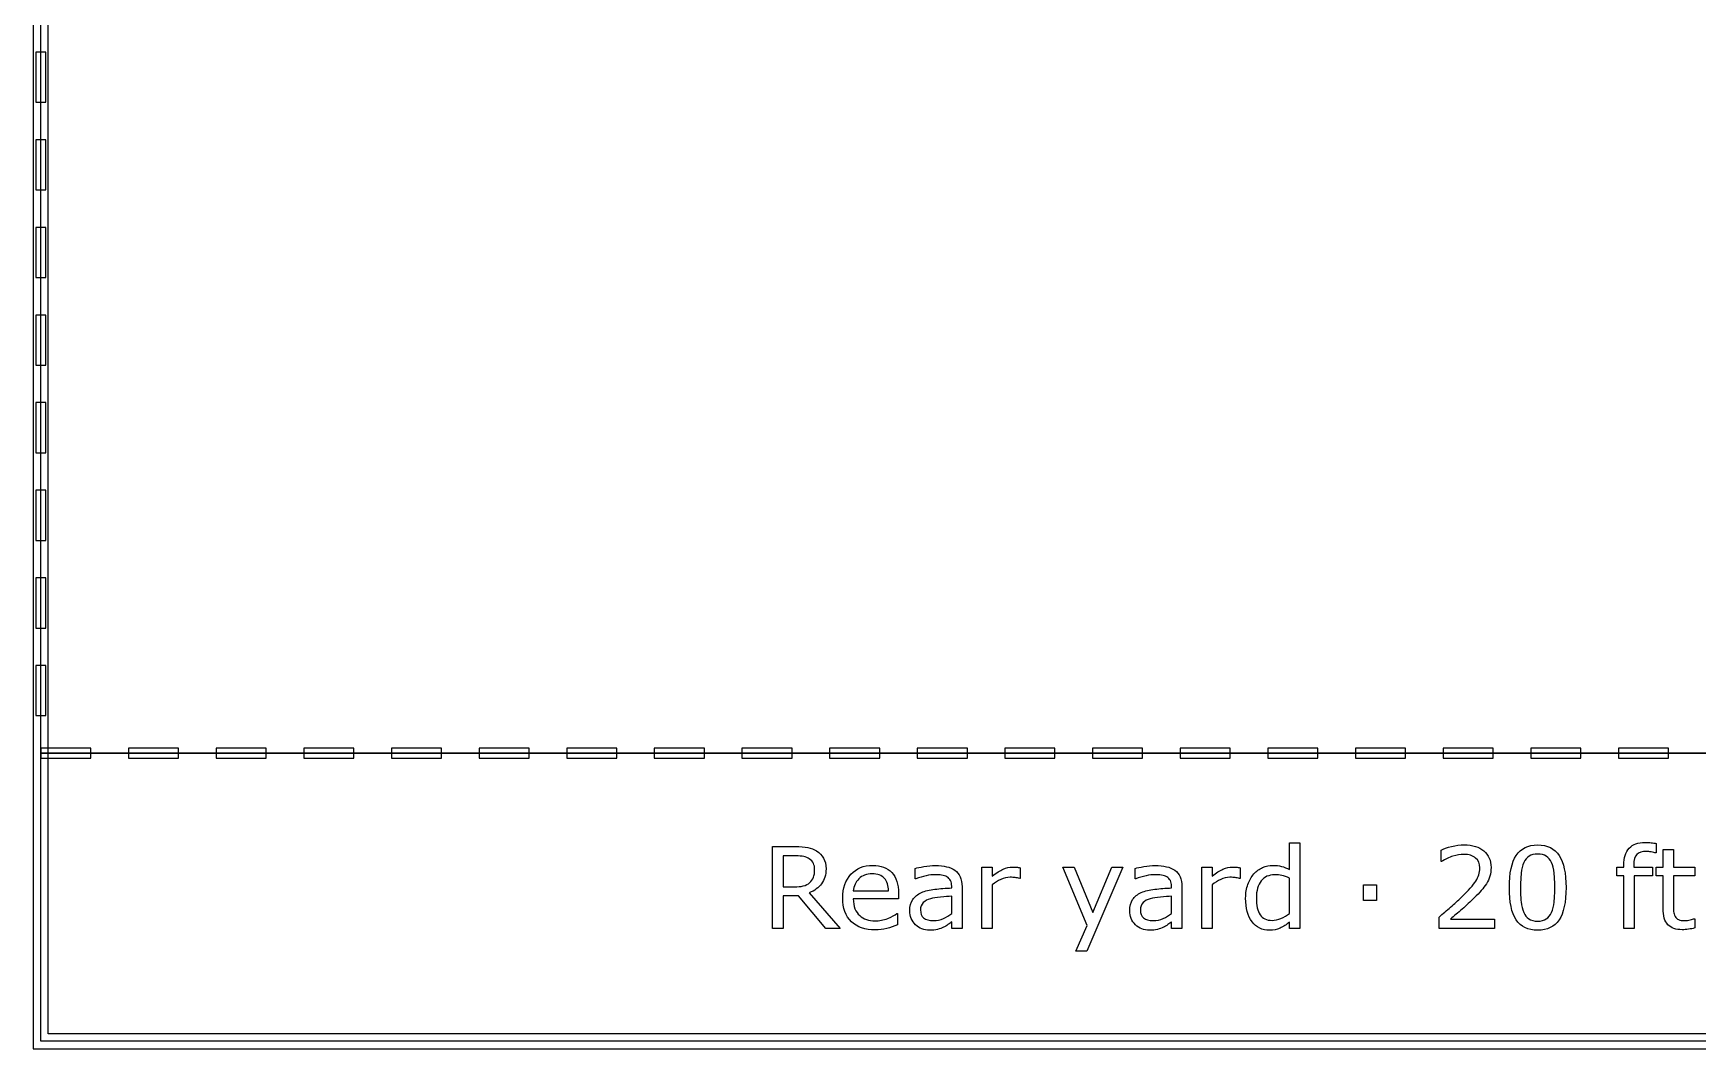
# Model space of a CAD drawing. Extents: x -13 to 750, y 12 to 2314.
# Drawn here: x 43.4 to 176.3, y 1266.3 to 1347.4 of the extents above; entities that cross this region are included whole.
import ezdxf

# ---------------------------------------------------------------- set-up
doc = ezdxf.new("R2010")
doc.units = 0
doc.layers.get('0').update_dxf_attribs({"linetype": 'CONTINUOUS'})

msp = doc.modelspace()

# ---------------------------------------------------------------- linework, layer by layer
at = {"color": 7}
for points in [[(43.400391, 1718.48961), (43.400391, 1266.2904), (268.59961, 1266.2904), (268.59961, 1718.48961)], [(44.599609, 1717.29039), (267.40039, 1717.29039), (267.40039, 1267.4896), (44.599609, 1267.4896)], [(44, 1433.89), (268, 1433.89), (268, 1289.89), (44, 1289.89)], [(43.599609, 1345.89), (43.599609, 1341.89), (44.400391, 1341.89), (44.400391, 1345.89)], [(43.599609, 1338.89), (43.599609, 1334.89), (44.400391, 1334.89), (44.400391, 1338.89)], [(43.599609, 1331.89), (43.599609, 1327.89), (44.400391, 1327.89), (44.400391, 1331.89)], [(43.599609, 1324.89), (43.599609, 1320.89), (44.400391, 1320.89), (44.400391, 1324.89)], [(43.599609, 1317.89), (43.599609, 1313.89), (44.400391, 1313.89), (44.400391, 1317.89)], [(43.599609, 1310.89), (43.599609, 1306.89), (44.400391, 1306.89), (44.400391, 1310.89)], [(43.599609, 1303.89), (43.599609, 1299.89), (44.400391, 1299.89), (44.400391, 1303.89)], [(43.599609, 1296.89), (43.599609, 1292.89), (44.400391, 1292.89), (44.400391, 1296.89)], [(44, 1290.2904), (44, 1289.4896), (48, 1289.4896), (48, 1290.2904)], [(44, 1289.89), (268, 1289.89), (268, 1266.89), (44, 1266.89)], [(51, 1290.2904), (51, 1289.4896), (55, 1289.4896), (55, 1290.2904)], [(58, 1290.2904), (58, 1289.4896), (62, 1289.4896), (62, 1290.2904)], [(65, 1290.2904), (65, 1289.4896), (69, 1289.4896), (69, 1290.2904)], [(72, 1290.2904), (72, 1289.4896), (76, 1289.4896), (76, 1290.2904)], [(79, 1290.2904), (79, 1289.4896), (83, 1289.4896), (83, 1290.2904)], [(86, 1290.2904), (86, 1289.4896), (90, 1289.4896), (90, 1290.2904)], [(93, 1290.2904), (93, 1289.4896), (97, 1289.4896), (97, 1290.2904)], [(100, 1290.2904), (100, 1289.4896), (104, 1289.4896), (104, 1290.2904)], [(107, 1290.2904), (107, 1289.4896), (111, 1289.4896), (111, 1290.2904)], [(114, 1290.2904), (114, 1289.4896), (118, 1289.4896), (118, 1290.2904)], [(121, 1290.2904), (121, 1289.4896), (125, 1289.4896), (125, 1290.2904)], [(128, 1290.2904), (128, 1289.4896), (132, 1289.4896), (132, 1290.2904)], [(135, 1290.2904), (135, 1289.4896), (139, 1289.4896), (139, 1290.2904)], [(142, 1290.2904), (142, 1289.4896), (146, 1289.4896), (146, 1290.2904)], [(149, 1290.2904), (149, 1289.4896), (153, 1289.4896), (153, 1290.2904)], [(156, 1290.2904), (156, 1289.4896), (160, 1289.4896), (160, 1290.2904)], [(163, 1290.2904), (163, 1289.4896), (167, 1289.4896), (167, 1290.2904)], [(170, 1290.2904), (170, 1289.4896), (174, 1289.4896), (174, 1290.2904)], [(105.80568, 1280.5921), (105.80568, 1280.5921)], [(130.41504, 1280.7987), (127.5498, 1274.0795), (126.6665, 1274.0795), (127.58057, 1276.1273), (125.625, 1280.7987), (126.52148, 1280.7987), (128.02881, 1277.16), (129.54932, 1280.7987)], [(150.68701, 1278.1356), (149.63672, 1278.1356), (149.63672, 1279.3793), (150.68701, 1279.3793)], [(165.81299, 1279.1639), (165.81299, 1279.1639)], [(164.65723, 1277.1688), (164.65723, 1277.1688)]]:
    msp.add_lwpolyline(points, close=True, dxfattribs=at)
for points in [[(107.84033, 1275.89), (106.71094, 1275.89), (104.52246, 1278.4916), (103.29639, 1278.4916), (103.29639, 1275.89), (102.42627, 1275.89), (102.42627, 1282.4335), (104.25879, 1282.4335)], [(104.32031, 1281.6867), (103.29639, 1281.6867), (103.29639, 1279.217), (104.17529, 1279.217)], [(143.72168, 1280.6004), (143.72168, 1282.7274), (144.54785, 1282.7274), (144.54785, 1275.89)], [(155.87695, 1281.2381), (155.83305, 1281.2381), (155.83305, 1282.161)], [(173.02441, 1281.9281), (172.98051, 1281.9281)], [(173.56494, 1277.4936), (173.56494, 1280.104), (173.00684, 1280.104), (173.00684, 1280.7983), (173.56494, 1280.7983), (173.56494, 1282.2089), (174.39111, 1282.2089), (174.39111, 1280.7983), (176.09619, 1280.7983), (176.09619, 1280.104), (174.39111, 1280.104), (174.39111, 1277.8671)], [(173.02445, 1282.6838), (173.02441, 1281.9281)], [(113.88281, 1279.8539), (113.83891, 1279.8539), (113.83891, 1280.6932)], [(119.99116, 1279.3754), (119.99116, 1275.89), (119.16499, 1275.89), (119.16499, 1280.7987), (119.99116, 1280.7987), (119.99116, 1280.0736)], [(122.22798, 1280.7457), (122.22803, 1279.8978)], [(131.44336, 1279.8539), (131.39936, 1279.8539), (131.39936, 1280.6932)], [(137.5518, 1279.3754), (137.5518, 1275.89), (136.72563, 1275.89), (136.72563, 1280.7987), (137.5518, 1280.7987), (137.5518, 1280.0736)], [(139.78861, 1280.7457), (139.78857, 1279.8978)], [(171.22709, 1280.9657), (171.22709, 1280.7987), (172.71684, 1280.7987), (172.71684, 1280.1044), (171.25346, 1280.1044), (171.25346, 1275.89), (170.42729, 1275.89), (170.42729, 1280.1044), (169.86918, 1280.1044), (169.86918, 1280.7987), (170.42729, 1280.7987), (170.42729, 1280.9613)], [(108.89063, 1278.8915), (111.70313, 1278.8915)], [(116.75244, 1279.1335), (116.75244, 1279.2609)], [(117.57426, 1279.2208), (117.57422, 1275.89)], [(122.22803, 1279.8978), (122.18403, 1279.8978)], [(134.31299, 1279.1335), (134.31299, 1279.2609)], [(135.13472, 1279.2208), (135.13477, 1275.89)], [(139.78857, 1279.8978), (139.74467, 1279.8978)], [(143.72168, 1277.0985), (143.72168, 1279.9154)], [(105.37939, 1278.7509), (107.84033, 1275.89)], [(112.50732, 1278.2587), (108.89063, 1278.2587)], [(112.50728, 1278.7069), (112.50732, 1278.2587)], [(116.75244, 1277.0985), (116.75244, 1278.4652)], [(134.31299, 1277.0985), (134.31299, 1278.4652)], [(112.3667, 1277.0897), (112.4106, 1277.0897), (112.4106, 1276.1888)], [(116.75244, 1277.0984), (116.75244, 1277.0985)], [(117.57422, 1275.89), (116.75244, 1275.89), (116.75244, 1276.4129)], [(134.31299, 1277.0984), (134.31299, 1277.0985)], [(135.13477, 1275.89), (134.31299, 1275.89), (134.31299, 1276.4129)], [(143.72168, 1277.0983), (143.72168, 1277.0985)], [(144.54785, 1275.89), (143.72168, 1275.89), (143.72168, 1276.4042)], [(160.1001, 1275.89), (155.67041, 1275.89), (155.67041, 1276.8085)], [(156.5801, 1276.6415), (160.10012, 1276.6415), (160.1001, 1275.89)], [(176.05227, 1276.6762), (176.09617, 1276.6762), (176.09619, 1275.9339)]]:
    msp.add_lwpolyline(points, dxfattribs=at)
for points in [[(104.25879, 1282.4335), (104.654297, 1282.4335), (104.983887, 1282.407167), (105.24756, 1282.3545)], [(104.93115, 1281.6337), (104.758303, 1281.669033), (104.55469, 1281.6867), (104.32031, 1281.6867)], [(105.37939, 1281.4579), (105.253417, 1281.542833), (105.104003, 1281.601433), (104.93115, 1281.6337)], [(105.24756, 1282.3545), (105.511233, 1282.3045), (105.748537, 1282.213667), (105.95947, 1282.082)], [(105.70459, 1281.0887), (105.640123, 1281.235233), (105.531723, 1281.3583), (105.37939, 1281.4579)], [(105.95947, 1282.082), (106.196777, 1281.9326), (106.381347, 1281.743633), (106.51318, 1281.5151)], [(106.51318, 1281.5151), (106.647947, 1281.2895), (106.71533, 1281.0024), (106.71533, 1280.6538)], [(155.83305, 1282.161), (156.041057, 1282.263533), (156.31791, 1282.357267), (156.66361, 1282.4422)], [(156.78662, 1281.6688), (156.476073, 1281.575067), (156.17285, 1281.4315), (155.87695, 1281.2381)], [(156.66361, 1282.4422), (157.012243, 1282.5272), (157.34916, 1282.5697), (157.67436, 1282.5697)], [(157.65234, 1281.8094), (157.38574, 1281.8094), (157.097167, 1281.762533), (156.78662, 1281.6688)], [(158.58838, 1281.5194), (158.36572, 1281.712733), (158.053707, 1281.8094), (157.65234, 1281.8094)], [(157.67436, 1282.5697), (158.345253, 1282.5697), (158.87113, 1282.4071), (159.25199, 1282.0819)], [(158.92676, 1280.724), (158.92676, 1281.0638), (158.813967, 1281.328933), (158.58838, 1281.5194)], [(159.25199, 1282.0819), (159.63285, 1281.759633), (159.82328, 1281.321633), (159.82328, 1280.7679)], [(161.28662, 1279.1551), (161.28662, 1280.318233), (161.469727, 1281.176633), (161.83594, 1281.7303)], [(161.83594, 1281.7303), (162.202147, 1282.286967), (162.773433, 1282.5653), (163.5498, 1282.5653)], [(162.86426, 1281.6688), (162.685547, 1281.554533), (162.543457, 1281.3817), (162.43799, 1281.1503)], [(163.5498, 1281.8402), (163.274413, 1281.8402), (163.0459, 1281.783067), (162.86426, 1281.6688)], [(163.5498, 1282.5653), (164.33496, 1282.5653), (164.907717, 1282.282567), (165.26807, 1281.7171)], [(164.23096, 1281.6688), (164.05518, 1281.783067), (163.828127, 1281.8402), (163.5498, 1281.8402)], [(164.65283, 1281.159), (164.55029, 1281.3846), (164.409667, 1281.554533), (164.23096, 1281.6688)], [(165.26807, 1281.7171), (165.63135, 1281.154633), (165.81299, 1280.303567), (165.81299, 1279.1639)], [(170.42729, 1280.9613), (170.42729, 1281.5443), (170.572307, 1281.991067), (170.86234, 1282.3016)], [(170.86234, 1282.3016), (171.15238, 1282.615067), (171.571327, 1282.7718), (172.11918, 1282.7718)], [(171.4644, 1281.8138), (171.306193, 1281.658533), (171.22709, 1281.375833), (171.22709, 1280.9657)], [(172.23783, 1282.0511), (171.883337, 1282.0511), (171.625527, 1281.972), (171.4644, 1281.8138)], [(172.11918, 1282.7718), (172.303753, 1282.7718), (172.46928, 1282.763133), (172.61576, 1282.7458)], [(172.62455, 1282.0071), (172.47807, 1282.036433), (172.349163, 1282.0511), (172.23783, 1282.0511)], [(172.61576, 1282.7458), (172.765173, 1282.728467), (172.901403, 1282.7078), (173.02445, 1282.6838)], [(172.98051, 1281.9281), (172.88969, 1281.954767), (172.771037, 1281.9811), (172.62455, 1282.0071)], [(105.80566, 1280.5921), (105.80566, 1280.779633), (105.77197, 1280.945167), (105.70459, 1281.0887)], [(105.70898, 1279.9813), (105.773447, 1280.142433), (105.80568, 1280.346033), (105.80568, 1280.5921)], [(106.71533, 1280.6538), (106.71533, 1280.182133), (106.59668, 1279.7866), (106.35938, 1279.4672)], [(108.05123, 1278.3158), (108.05123, 1279.118533), (108.26949, 1279.755733), (108.70601, 1280.2274)], [(108.70601, 1280.2274), (109.145463, 1280.699067), (109.722613, 1280.9349), (110.43746, 1280.9349)], [(110.39355, 1280.2538), (109.95117, 1280.2538), (109.598143, 1280.123433), (109.33447, 1279.8627)], [(111.37354, 1279.8978), (111.159667, 1280.135133), (110.833003, 1280.2538), (110.39355, 1280.2538)], [(110.43746, 1280.9349), (111.099567, 1280.9349), (111.609333, 1280.741533), (111.96676, 1280.3548)], [(111.96676, 1280.3548), (112.327107, 1279.968133), (112.50728, 1279.418833), (112.50728, 1278.7069)], [(113.83891, 1280.6932), (114.000043, 1280.7372), (114.232953, 1280.785533), (114.53764, 1280.8382)], [(114.53764, 1280.8382), (114.842327, 1280.890867), (115.14262, 1280.9172), (115.43852, 1280.9172)], [(115.43408, 1280.188), (115.217287, 1280.188), (114.975587, 1280.158667), (114.70898, 1280.1)], [(115.94824, 1280.153), (115.78418, 1280.176333), (115.612793, 1280.188), (115.43408, 1280.188)], [(115.43852, 1280.9172), (115.78422, 1280.9172), (116.084513, 1280.887867), (116.3394, 1280.8292)], [(116.37012, 1280.0168), (116.252933, 1280.084133), (116.112307, 1280.129533), (115.94824, 1280.153)], [(116.3394, 1280.8292), (116.597207, 1280.773867), (116.81986, 1280.677167), (117.00736, 1280.5391)], [(117.00736, 1280.5391), (117.191933, 1280.404367), (117.33256, 1280.230067), (117.42924, 1280.0162)], [(119.99116, 1280.0736), (120.319287, 1280.337267), (120.60786, 1280.5233), (120.85688, 1280.6317)], [(120.85688, 1280.6317), (121.108833, 1280.743033), (121.365183, 1280.7987), (121.62593, 1280.7987)], [(121.62593, 1280.7987), (121.769483, 1280.7987), (121.873487, 1280.794367), (121.93794, 1280.7857)], [(121.93794, 1280.7857), (122.002407, 1280.779033), (122.099087, 1280.7657), (122.22798, 1280.7457)], [(131.39936, 1280.6932), (131.560493, 1280.7372), (131.793403, 1280.785533), (132.09809, 1280.8382)], [(132.09809, 1280.8382), (132.402783, 1280.890867), (132.703077, 1280.9172), (132.99897, 1280.9172)], [(132.99463, 1280.188), (132.77783, 1280.188), (132.53613, 1280.158667), (132.26953, 1280.1)], [(133.50879, 1280.153), (133.34473, 1280.176333), (133.173343, 1280.188), (132.99463, 1280.188)], [(132.99897, 1280.9172), (133.344677, 1280.9172), (133.64497, 1280.887867), (133.89985, 1280.8292)], [(133.93066, 1280.0168), (133.813473, 1280.084133), (133.67285, 1280.129533), (133.50879, 1280.153)], [(133.89985, 1280.8292), (134.157663, 1280.773867), (134.38032, 1280.677167), (134.56782, 1280.5391)], [(134.56782, 1280.5391), (134.752393, 1280.404367), (134.89302, 1280.230067), (134.9897, 1280.0162)], [(137.5518, 1280.0736), (137.879927, 1280.337267), (138.1685, 1280.5233), (138.41752, 1280.6317)], [(138.41752, 1280.6317), (138.669473, 1280.743033), (138.92582, 1280.7987), (139.18656, 1280.7987)], [(139.18656, 1280.7987), (139.33012, 1280.7987), (139.434127, 1280.794367), (139.49858, 1280.7857)], [(139.49858, 1280.7857), (139.563047, 1280.779033), (139.659723, 1280.7657), (139.78861, 1280.7457)], [(140.40381, 1279.4188), (140.523923, 1279.744), (140.685057, 1280.020867), (140.88721, 1280.2494)], [(140.88721, 1280.2494), (141.08643, 1280.472067), (141.317873, 1280.641967), (141.58154, 1280.7591)], [(142.54834, 1280.1789), (142.085447, 1280.1789), (141.725097, 1280.017767), (141.46729, 1279.6955)], [(141.58154, 1280.7591), (141.848147, 1280.8763), (142.123537, 1280.9349), (142.40771, 1280.9349)], [(142.40771, 1280.9349), (142.665523, 1280.9349), (142.89404, 1280.9069), (143.09326, 1280.8509)], [(143.12402, 1280.1219), (142.94824, 1280.1599), (142.756347, 1280.1789), (142.54834, 1280.1789)], [(143.09326, 1280.8509), (143.29248, 1280.798233), (143.501953, 1280.714733), (143.72168, 1280.6004)], [(158.61475, 1279.6825), (158.822757, 1280.004767), (158.92676, 1280.351933), (158.92676, 1280.724)], [(159.82328, 1280.7679), (159.82328, 1280.5189), (159.791047, 1280.286), (159.72658, 1280.0692)], [(162.23145, 1280.3021), (162.196317, 1279.9535), (162.17875, 1279.571167), (162.17875, 1279.1551)], [(162.43799, 1281.1503), (162.338377, 1280.9335), (162.26953, 1280.650767), (162.23145, 1280.3021)], [(164.86377, 1280.3241), (164.828637, 1280.652233), (164.758323, 1280.930533), (164.65283, 1281.159)], [(164.92087, 1279.1639), (164.92087, 1279.609233), (164.901837, 1279.995967), (164.86377, 1280.3241)], [(104.17529, 1279.217), (104.450683, 1279.217), (104.69092, 1279.240333), (104.896, 1279.287)], [(104.896, 1279.287), (105.101073, 1279.337), (105.27539, 1279.4278), (105.41895, 1279.5594)], [(106.35938, 1279.4672), (106.122073, 1279.1508), (105.79541, 1278.912033), (105.37939, 1278.7509)], [(105.41895, 1279.5594), (105.550783, 1279.682467), (105.64746, 1279.8231), (105.70898, 1279.9813)], [(109.33447, 1279.8627), (109.07373, 1279.6019), (108.925783, 1279.278167), (108.89063, 1278.8915)], [(111.70313, 1278.8915), (111.700463, 1279.3251), (111.5906, 1279.660533), (111.37354, 1279.8978)], [(114.70898, 1280.1), (114.44238, 1280.044667), (114.16699, 1279.962633), (113.88281, 1279.8539)], [(114.32666, 1278.7599), (114.625487, 1278.891767), (114.984373, 1278.981133), (115.40332, 1279.028)], [(115.40332, 1279.028), (115.822267, 1279.074667), (116.271973, 1279.109833), (116.75244, 1279.1335)], [(116.65137, 1279.7267), (116.586903, 1279.849767), (116.493153, 1279.946467), (116.37012, 1280.0168)], [(116.75244, 1279.2609), (116.75244, 1279.448433), (116.71875, 1279.6037), (116.65137, 1279.7267)], [(117.42924, 1280.0162), (117.52592, 1279.802333), (117.57426, 1279.5372), (117.57426, 1279.2208)], [(120.67671, 1279.8104), (120.439403, 1279.699067), (120.210887, 1279.554067), (119.99116, 1279.3754)], [(121.41499, 1279.9818), (121.160103, 1279.9818), (120.91401, 1279.924667), (120.67671, 1279.8104)], [(121.82368, 1279.9598), (121.70942, 1279.974467), (121.57319, 1279.9818), (121.41499, 1279.9818)], [(122.18403, 1279.8978), (122.060983, 1279.927133), (121.940867, 1279.9478), (121.82368, 1279.9598)], [(132.26953, 1280.1), (132.00293, 1280.044667), (131.72754, 1279.962633), (131.44336, 1279.8539)], [(131.88721, 1278.7599), (132.186037, 1278.891767), (132.544923, 1278.981133), (132.96387, 1279.028)], [(132.96387, 1279.028), (133.382817, 1279.074667), (133.832523, 1279.109833), (134.31299, 1279.1335)], [(134.21191, 1279.7267), (134.147443, 1279.849767), (134.053693, 1279.946467), (133.93066, 1280.0168)], [(134.31299, 1279.2609), (134.31299, 1279.448433), (134.279297, 1279.6037), (134.21191, 1279.7267)], [(134.9897, 1280.0162), (135.08638, 1279.802333), (135.13472, 1279.5372), (135.13472, 1279.2208)], [(138.23734, 1279.8104), (138.00004, 1279.699067), (137.771527, 1279.554067), (137.5518, 1279.3754)], [(138.97563, 1279.9818), (138.720743, 1279.9818), (138.474647, 1279.924667), (138.23734, 1279.8104)], [(139.38432, 1279.9598), (139.27006, 1279.974467), (139.13383, 1279.9818), (138.97563, 1279.9818)], [(139.74467, 1279.8978), (139.621623, 1279.927133), (139.501507, 1279.9478), (139.38432, 1279.9598)], [(140.22803, 1278.307), (140.22803, 1278.723), (140.286623, 1279.0936), (140.40381, 1279.4188)], [(141.46729, 1279.6955), (141.209477, 1279.373233), (141.08057, 1278.9162), (141.08057, 1278.3244)], [(143.72168, 1279.9154), (143.499027, 1280.015), (143.299807, 1280.083833), (143.12402, 1280.1219)], [(157.45898, 1278.3861), (158.02148, 1278.931033), (158.406737, 1279.363167), (158.61475, 1279.6825)], [(159.04543, 1278.9222), (158.893083, 1278.746467), (158.707047, 1278.551667), (158.48732, 1278.3378)], [(159.44973, 1279.4584), (159.33547, 1279.276733), (159.200703, 1279.098), (159.04543, 1278.9222)], [(159.72658, 1280.0692), (159.665047, 1279.855333), (159.572763, 1279.651733), (159.44973, 1279.4584)], [(161.82715, 1276.5887), (161.466797, 1277.145367), (161.28662, 1278.000833), (161.28662, 1279.1551)], [(162.17875, 1279.1551), (162.17875, 1278.6981), (162.19485, 1278.3158), (162.22705, 1278.0082)], [(164.86377, 1278.0038), (164.901837, 1278.326067), (164.92087, 1278.712767), (164.92087, 1279.1639)], [(165.81299, 1279.1639), (165.81299, 1277.9891), (165.62842, 1277.1263), (165.25928, 1276.5755)], [(108.73678, 1276.4349), (108.279747, 1276.8773), (108.05123, 1277.504267), (108.05123, 1278.3158)], [(108.89063, 1278.2587), (108.89063, 1277.9569), (108.93604, 1277.6932), (109.02686, 1277.4676)], [(109.02686, 1277.4676), (109.11768, 1277.245), (109.24219, 1277.0619), (109.40039, 1276.9183)], [(113.40381, 1277.3141), (113.40381, 1277.686167), (113.48291, 1277.986467), (113.64111, 1278.215)], [(113.64111, 1278.215), (113.802243, 1278.446467), (114.03076, 1278.6281), (114.32666, 1278.7599)], [(114.47607, 1277.9553), (114.32959, 1277.8147), (114.25635, 1277.6199), (114.25635, 1277.3709)], [(115.05176, 1278.2717), (114.814453, 1278.204367), (114.622557, 1278.0989), (114.47607, 1277.9553)], [(115.86035, 1278.3992), (115.52051, 1278.369867), (115.25098, 1278.327367), (115.05176, 1278.2717)], [(116.75244, 1278.4652), (116.500487, 1278.450533), (116.203123, 1278.428533), (115.86035, 1278.3992)], [(130.96436, 1277.3141), (130.96436, 1277.686167), (131.04346, 1277.986467), (131.20166, 1278.215)], [(131.20166, 1278.215), (131.362793, 1278.446467), (131.59131, 1278.6281), (131.88721, 1278.7599)], [(132.03662, 1277.9553), (131.890133, 1277.8147), (131.81689, 1277.6199), (131.81689, 1277.3709)], [(132.6123, 1278.2717), (132.375, 1278.204367), (132.183107, 1278.0989), (132.03662, 1277.9553)], [(133.4209, 1278.3992), (133.081053, 1278.369867), (132.81152, 1278.327367), (132.6123, 1278.2717)], [(134.31299, 1278.4652), (134.061037, 1278.450533), (133.763673, 1278.428533), (133.4209, 1278.3992)], [(140.74219, 1276.4305), (140.399417, 1276.8817), (140.22803, 1277.5072), (140.22803, 1278.307)], [(141.08057, 1278.3244), (141.08057, 1277.7414), (141.180177, 1277.297533), (141.37939, 1276.9928)], [(155.67041, 1276.8085), (155.97803, 1277.072167), (156.285647, 1277.335833), (156.59326, 1277.5995)], [(156.59326, 1277.5995), (156.903807, 1277.863167), (157.19238, 1278.125367), (157.45898, 1278.3861)], [(158.48732, 1278.3378), (158.173847, 1278.030133), (157.850117, 1277.7313), (157.51613, 1277.4413)], [(162.22705, 1278.0082), (162.25925, 1277.700533), (162.328097, 1277.425133), (162.43359, 1277.182)], [(164.65723, 1277.1688), (164.75977, 1277.406133), (164.828617, 1277.684467), (164.86377, 1278.0038)], [(173.95605, 1276.1972), (173.69531, 1276.466733), (173.56494, 1276.898867), (173.56494, 1277.4936)], [(174.39111, 1277.8671), (174.39111, 1277.6093), (174.396977, 1277.407167), (174.40871, 1277.2607)], [(110.644, 1275.7757), (109.829547, 1275.7757), (109.193807, 1275.995433), (108.73678, 1276.4349)], [(109.40039, 1276.9183), (109.552737, 1276.7777), (109.732913, 1276.672233), (109.94092, 1276.6019)], [(109.94092, 1276.6019), (110.151853, 1276.531567), (110.383297, 1276.4964), (110.63525, 1276.4964)], [(110.63525, 1276.4964), (110.969237, 1276.4964), (111.304687, 1276.562333), (111.6416, 1276.6942)], [(112.4106, 1276.1888), (112.13228, 1276.0716), (111.848103, 1275.973467), (111.55807, 1275.8944)], [(111.6416, 1276.6942), (111.981447, 1276.828933), (112.223147, 1276.960767), (112.3667, 1277.0897)], [(113.86523, 1276.1935), (113.557617, 1276.4865), (113.40381, 1276.860033), (113.40381, 1277.3141)], [(114.99023, 1275.7541), (114.54785, 1275.7541), (114.17285, 1275.900567), (113.86523, 1276.1935)], [(114.25635, 1277.3709), (114.25635, 1277.089633), (114.34131, 1276.8772), (114.51123, 1276.7336)], [(114.51123, 1276.7336), (114.68115, 1276.593), (114.940427, 1276.5227), (115.28906, 1276.5227)], [(115.28906, 1276.5227), (115.5791, 1276.5227), (115.844237, 1276.578367), (116.08447, 1276.6897)], [(116.08447, 1276.6897), (116.324703, 1276.803967), (116.54736, 1276.9402), (116.75244, 1277.0984)], [(116.45361, 1276.202), (116.330563, 1276.114133), (116.210447, 1276.043833), (116.09326, 1275.9911)], [(116.75244, 1276.4129), (116.6792, 1276.3629), (116.57959, 1276.2926), (116.45361, 1276.202)], [(131.42578, 1276.1935), (131.118167, 1276.4865), (130.96436, 1276.860033), (130.96436, 1277.3141)], [(132.55078, 1275.7541), (132.1084, 1275.7541), (131.7334, 1275.900567), (131.42578, 1276.1935)], [(131.81689, 1277.3709), (131.81689, 1277.089633), (131.901853, 1276.8772), (132.07178, 1276.7336)], [(132.07178, 1276.7336), (132.2417, 1276.593), (132.500977, 1276.5227), (132.84961, 1276.5227)], [(132.84961, 1276.5227), (133.13965, 1276.5227), (133.404787, 1276.578367), (133.64502, 1276.6897)], [(133.64502, 1276.6897), (133.885253, 1276.803967), (134.10791, 1276.9402), (134.31299, 1277.0984)], [(134.01416, 1276.202), (133.891113, 1276.114133), (133.770997, 1276.043833), (133.65381, 1275.9911)], [(134.31299, 1276.4129), (134.239743, 1276.3629), (134.140133, 1276.2926), (134.01416, 1276.202)], [(142.13965, 1275.7538), (141.55371, 1275.7538), (141.08789, 1275.979367), (140.74219, 1276.4305)], [(141.37939, 1276.9928), (141.57861, 1276.691067), (141.897947, 1276.5402), (142.3374, 1276.5402)], [(142.3374, 1276.5402), (142.571773, 1276.5402), (142.80908, 1276.591467), (143.04932, 1276.694)], [(143.72168, 1276.4042), (143.484373, 1276.199067), (143.236813, 1276.0394), (142.979, 1275.9252)], [(143.04932, 1276.694), (143.289553, 1276.799467), (143.513673, 1276.934233), (143.72168, 1277.0983)], [(157.51613, 1277.4413), (157.18215, 1277.154167), (156.87014, 1276.887567), (156.5801, 1276.6415)], [(163.5498, 1275.7538), (162.764647, 1275.7538), (162.19043, 1276.0321), (161.82715, 1276.5887)], [(162.43359, 1277.182), (162.53027, 1276.953467), (162.666503, 1276.779133), (162.84229, 1276.659)], [(162.84229, 1276.659), (163.020997, 1276.538933), (163.256833, 1276.4789), (163.5498, 1276.4789)], [(163.5498, 1276.4789), (163.825193, 1276.4789), (164.05371, 1276.536033), (164.23535, 1276.6503)], [(165.25928, 1276.5755), (164.893067, 1276.0277), (164.32324, 1275.7538), (163.5498, 1275.7538)], [(164.23535, 1276.6503), (164.41699, 1276.7645), (164.557617, 1276.937333), (164.65723, 1277.1688)], [(175.09863, 1275.7929), (174.597657, 1275.7929), (174.216797, 1275.927667), (173.95605, 1276.1972)], [(174.40871, 1277.2607), (174.420443, 1277.117167), (174.46146, 1276.9824), (174.53176, 1276.8564)], [(174.53176, 1276.8564), (174.596227, 1276.7392), (174.684117, 1276.652767), (174.79543, 1276.5971)], [(174.79543, 1276.5971), (174.90969, 1276.544433), (175.08254, 1276.5181), (175.31398, 1276.5181)], [(175.31398, 1276.5181), (175.448747, 1276.5181), (175.589373, 1276.5371), (175.73586, 1276.5751)], [(175.73586, 1276.5751), (175.882347, 1276.616433), (175.987817, 1276.650133), (176.05227, 1276.6762)], [(111.55807, 1275.8944), (111.26803, 1275.815267), (110.96334, 1275.7757), (110.644, 1275.7757)], [(115.61865, 1275.8241), (115.439943, 1275.777433), (115.23047, 1275.7541), (114.99023, 1275.7541)], [(116.09326, 1275.9911), (115.955567, 1275.9237), (115.797363, 1275.868033), (115.61865, 1275.8241)], [(133.1792, 1275.8241), (133.000487, 1275.777433), (132.791013, 1275.7541), (132.55078, 1275.7541)], [(133.65381, 1275.9911), (133.516117, 1275.9237), (133.357913, 1275.868033), (133.1792, 1275.8241)], [(142.979, 1275.9252), (142.721193, 1275.810933), (142.44141, 1275.7538), (142.13965, 1275.7538)], [(175.58643, 1275.8329), (175.404783, 1275.806233), (175.242183, 1275.7929), (175.09863, 1275.7929)], [(176.09619, 1275.9339), (175.940917, 1275.893233), (175.770997, 1275.859567), (175.58643, 1275.8329)]]:
    msp.add_open_spline(points, degree=3, dxfattribs=at)

doc.saveas('drawing.dxf')
